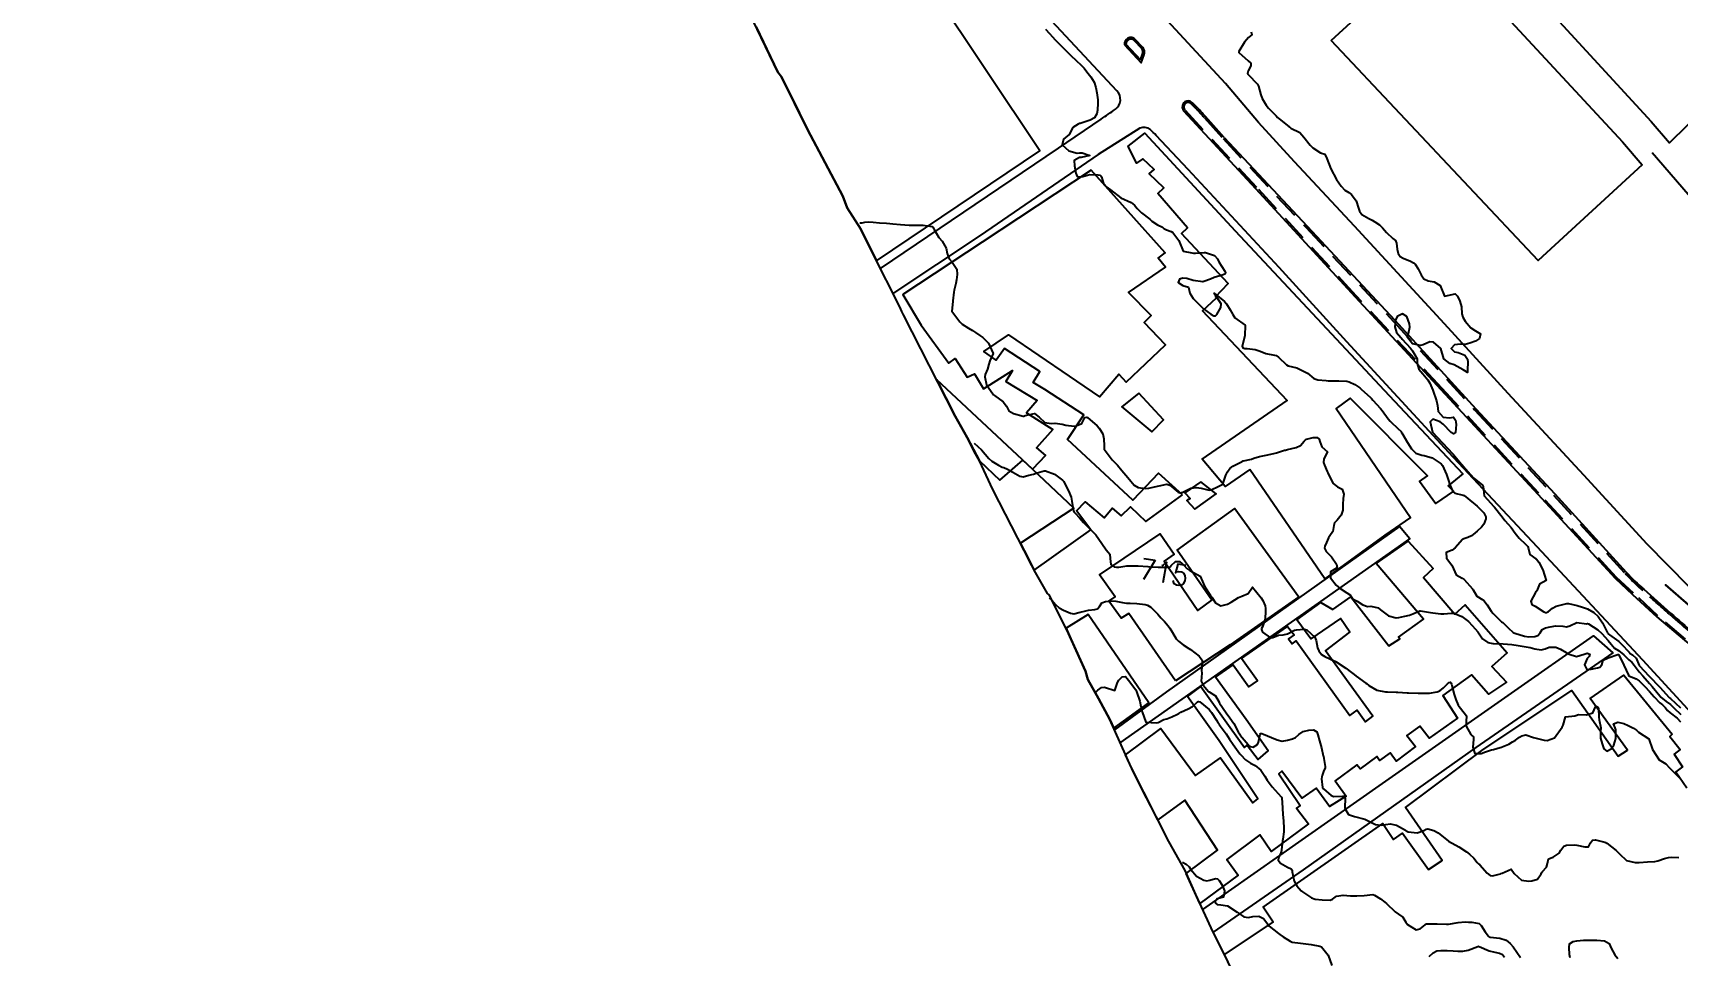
# Model space of a CAD drawing. Header units: metres. Extents: x 298520 to 308411, y 7433745 to 7450750.
# Drawn here: x 307107 to 307420.9, y 7434690.2 to 7434866.3 of the extents above; entities that cross this region are included whole.
import ezdxf
from ezdxf.enums import TextEntityAlignment as Align

# ---------------------------------------------------------------- set-up
doc = ezdxf.new("R2010")
doc.units = ezdxf.units.M
doc.header["$LTSCALE"] = 10
doc.linetypes.add('DASHED', pattern=[0.75, 0.5, -0.25])
for name, color, linetype in [('Area', 45, 'Continuous'), ('Canteiro', 45, 'DASHED'), ('Cotas', 45, 'Continuous'), ('Curvas de Nivel 1m', 11, 'Continuous'), ('Curvas de Nivel 5m', 15, 'Continuous'), ('Edificações', 30, 'Continuous'), ('Linha Férrea', 251, 'TRACKS'), ('Vias Primárias', 230, 'Continuous')]:
    doc.layers.add(name, color=color, linetype=linetype)
doc.styles.add('Style-STANDARD', font='STANDARD.shx')
doc.linetypes.add('TRACKS', pattern='A,0.15,[130,ltypeshp.shx,S=0.25,R=0,X=0,Y=0],0.15', length=0.3)

msp = doc.modelspace()

# ---------------------------------------------------------------- linework, layer by layer
at = {"layer": 'Area'}
msp.add_polyline3d([(307341.1, 7434676.39, 725.02), (307334.42, 7434690.46, 718.39), (307332.23, 7434694.72, 718.03), (307328.92, 7434701.9, 720.88), (307326.86, 7434706.46, 717.83), (307323.75, 7434712.02, 717.73), (307316.56, 7434726.2, 720.22), (307312.51, 7434735.3, 724.26), (307310.34, 7434739.29, 724.04), (307308.3, 7434742.96, 723.98), (307307.85, 7434744.55, 723.82), (307304.33, 7434752.4, 723.36), (307300.94, 7434759.07, 723.94), (307300.64, 7434759.33, 723.96), (307298.1, 7434763.81, 721.13), (307297.63, 7434764.66, 720.73), (307296.2, 7434767.53, 717.9), (307290.16, 7434779.18, 722.55), (307287.66, 7434784.63, 718.02), (307286.63, 7434786.41, 718.07), (307285.29, 7434789.08, 718.07), (307283.02, 7434793.15, 714.69), (307273.14, 7434812.52, 720.53), (307272.84, 7434813.17, 720.31), (307272.42, 7434814.07, 719.94), (307267.29, 7434824.19, 719.59), (307265.02, 7434828.88, 720), (307262.42, 7434832.94, 720.05), (307261.57, 7434835.17, 720.32), (307254.8, 7434847.88, 721.22), (307249.88, 7434857.93, 720.15), (307249.18, 7434858.81, 720.24), (307243.61, 7434870.35, 719.19)], dxfattribs=at)
at = {"layer": 'Canteiro'}
for points in [[(307315.59, 7434864.15), (307318.38, 7434861.19), (307318.75, 7434862.28, 0.23955), (307318.6, 7434863.34), (307317.16, 7434864.87, 0.346864), (307316.13, 7434865.02, 0.253), (307315.59, 7434864.15, 0.076018)], [(307422.36, 7434750.64), (307417.09, 7434755.08), (307412.47, 7434759.38), (307409.13, 7434762.47), (307394.39, 7434778.47), (307375.92, 7434798.48), (307359.54, 7434816.16), (307340.54, 7434836.84), (307326.81, 7434851.64, -0.284306), (307326.77, 7434852.64, -0.463088), (307327.92, 7434852.86, -0.030264), (307328.75, 7434852.1, -0.009668), (307330.57, 7434850.13), (307334.12, 7434846.16), (307349.92, 7434829.22), (307366.64, 7434811.27), (307382.11, 7434794.39), (307397.18, 7434778.13), (307410.84, 7434763.2, 0.02734), (307414.2, 7434759.91, -0.002431), (307419.32, 7434755.38, 0.020635), (307428.29, 7434747.99)]]:
    msp.add_lwpolyline(points, format="xyb", dxfattribs=at)
at = {"layer": 'Curvas de Nivel 1m', "flags": 128}
for points, elevation in [([(307300.25, 7434867.01), (307300.98, 7434866.18), (307301.56, 7434865.57), (307302.06, 7434864.98), (307302.51, 7434864.52), (307302.96, 7434864.13), (307304.11, 7434862.96), (307304.94, 7434862.11), (307306.2, 7434860.94), (307306.92, 7434860.28), (307307.6, 7434859.61), (307308.15, 7434858.91), (307308.89, 7434857.93), (307309.52, 7434856.89), (307309.84, 7434855.91), (307310.02, 7434854.89), (307310.21, 7434853.52), (307310.25, 7434852.89), (307310.15, 7434851.55), (307310.01, 7434850.89), (307309.59, 7434850.09), (307308.79, 7434849.64), (307306.86, 7434849.01), (307306.78, 7434849), (307306.71, 7434849), (307306.46, 7434848.93), (307305.47, 7434848.25), (307304.76, 7434846.95), (307303.68, 7434846.03), (307303.41, 7434844.96), (307304.72, 7434843.78), (307306.28, 7434843.37), (307306.72, 7434843.4), (307307.23, 7434843.44), (307308.71, 7434842.9), (307307.07, 7434842.56), (307306.71, 7434842.51), (307305.68, 7434841.95), (307305.75, 7434840.94), (307306.06, 7434839.54), (307306.26, 7434838.93), (307306.66, 7434838.82), (307307.34, 7434838.92), (307308.67, 7434839.32), (307310.31, 7434839.24), (307310.67, 7434839.15), (307310.83, 7434839.05), (307310.9, 7434838.88), (307311.33, 7434837.55), (307311.94, 7434836.86), (307312.64, 7434836.34), (307314.61, 7434834.83), (307316.6, 7434833.93), (307317.23, 7434833.43), (307317.75, 7434832.79), (307318.58, 7434832), (307320.13, 7434830.76), (307320.56, 7434830.42), (307321.59, 7434829.71), (307322.55, 7434829.24), (307322.82, 7434829.01), (307323.33, 7434828.73), (307324.23, 7434828.4), (307324.54, 7434828.2), (307325.7, 7434826.7), (307326.49, 7434824.69), (307328.17, 7434824.34), (307328.49, 7434824.26), (307328.89, 7434824.26), (307330.49, 7434824.39), (307330.75, 7434824.38), (307332.49, 7434823.83), (307333.05, 7434823.18), (307333.34, 7434822.61), (307334.45, 7434820.83), (307334.59, 7434820.59), (307334.58, 7434820.45), (307334.44, 7434820.29), (307333.94, 7434820.1), (307332.43, 7434819.62), (307331.75, 7434819.3), (307330.43, 7434818.85), (307330.24, 7434818.83), (307328.43, 7434819.06), (307327.19, 7434819.44), (307326.43, 7434819.51), (307325.82, 7434819.3), (307325.58, 7434818.7), (307326.42, 7434818.12), (307327.55, 7434817.8), (307327.81, 7434816.67), (307328.39, 7434815.64), (307329.36, 7434814.65), (307330.36, 7434813.64), (307331.77, 7434812.63), (307332.35, 7434812.33), (307332.65, 7434812.32), (307332.91, 7434812.61), (307333.7, 7434813.94), (307333.75, 7434814.6), (307332.4, 7434816.62), (307334.38, 7434815.04), (307334.79, 7434814.59), (307335.49, 7434813.45), (307335.96, 7434812.57), (307336.34, 7434811.94), (307338.32, 7434810.54), (307338.3, 7434808.54), (307337.79, 7434806.55), (307337.92, 7434806.19), (307338.28, 7434806.1), (307338.73, 7434806.09), (307340.27, 7434805.93), (307341.19, 7434805.59), (307342.26, 7434805.14), (307343.91, 7434804.83), (307344.26, 7434804.73), (307344.68, 7434804.47), (307346.24, 7434802.95), (307346.56, 7434802.77), (307348.23, 7434802.42), (307350.22, 7434801.36), (307351.46, 7434800.39), (307352.2, 7434800.1), (307353.8, 7434799.96), (307354.2, 7434799.95), (307354.61, 7434799.94), (307356.2, 7434799.9), (307357.73, 7434799.84), (307358.2, 7434799.74), (307359.29, 7434799.2), (307360.19, 7434798.59), (307360.55, 7434798.28), (307362.17, 7434796.78), (307362.44, 7434796.53), (307362.71, 7434796.25), (307364.14, 7434794.67), (307364.5, 7434794.23), (307365.63, 7434792.7), (307366, 7434792.21), (307366.11, 7434792.08), (307367.46, 7434790.82), (307368.08, 7434790.24), (307368.13, 7434790.18), (307368.25, 7434790.01), (307369.33, 7434788.17), (307370.05, 7434786.93), (307370.91, 7434786.15), (307372.04, 7434785.73), (307372.51, 7434785.66), (307374.03, 7434785.26), (307375.75, 7434784.09), (307376.01, 7434783.74), (307376.75, 7434782.08), (307377.13, 7434780.92), (307377.39, 7434780.08), (307377.95, 7434778.83), (307378.37, 7434778.49), (307379.94, 7434778.13), (307380.15, 7434778.04), (307381.93, 7434776.56), (307382.23, 7434776.32), (307382.62, 7434776.01), (307383.9, 7434774.75), (307384.27, 7434773.99), (307384.28, 7434773.6), (307383.88, 7434772.56), (307383.43, 7434772), (307382.61, 7434771.26), (307381.85, 7434770.6), (307381.51, 7434770.36), (307380.82, 7434770.03), (307380.09, 7434769.78), (307379.84, 7434769.63), (307378.42, 7434768.06), (307377.82, 7434767.6), (307376.72, 7434767.17), (307376.77, 7434766.08), (307377.78, 7434764.75), (307378.1, 7434764.07), (307378.61, 7434762.91), (307379.76, 7434762.28), (307380.1, 7434762.04), (307381.73, 7434760.23), (307381.85, 7434760.02), (307382.54, 7434758.83), (307383.7, 7434758.12), (307383.87, 7434757.99), (307384.49, 7434757.18), (307385.31, 7434755.97), (307385.68, 7434755.51), (307387.24, 7434753.95), (307387.49, 7434753.79), (307387.65, 7434753.65), (307388.5, 7434752.79), (307389.49, 7434751.92), (307389.63, 7434751.84), (307389.77, 7434751.78), (307391.62, 7434751.2), (307392.44, 7434751.07), (307393.62, 7434751.11), (307394.18, 7434751.31), (307394.65, 7434751.86), (307395.04, 7434752.45), (307395.64, 7434752.79), (307396.52, 7434752.97), (307397.65, 7434753.18), (307398.96, 7434753.13), (307399.64, 7434753), (307400.29, 7434753.15), (307401.65, 7434753.78), (307403.47, 7434753.57), (307403.65, 7434753.6), (307403.86, 7434753.54), (307405.64, 7434752.44), (307406.39, 7434751.72), (307407.61, 7434750.38), (307408.16, 7434749.7), (307408.83, 7434748.93), (307409.59, 7434748.48), (307410.58, 7434747.67), (307411.57, 7434746.71), (307412.13, 7434746.21), (307412.55, 7434745.65), (307413.54, 7434744.4), (307414.25, 7434743.62), (307415.52, 7434742.19), (307416.02, 7434741.6), (307417.49, 7434739.8), (307417.68, 7434739.59), (307418.67, 7434738.76), (307419.47, 7434738.13), (307420.13, 7434737.55), (307421.45, 7434736.24)], 713), ([(307339.49, 7434866.53), (307339.59, 7434865.93), (307338.98, 7434865.45), (307338.24, 7434864.55), (307337.14, 7434862.76), (307337.13, 7434862.57), (307338.93, 7434860.98), (307339.39, 7434860.54), (307339.41, 7434860.05), (307338.91, 7434859.09), (307338.8, 7434858.54), (307338.82, 7434858.46), (307338.9, 7434858.38), (307340.67, 7434856.52), (307340.87, 7434856.16), (307341.3, 7434854.52), (307341.59, 7434853.77), (307342.34, 7434852.5), (307342.82, 7434851.97), (307344.24, 7434850.48), (307344.5, 7434850.17), (307344.8, 7434849.92), (307346.69, 7434848.45), (307346.78, 7434848.37), (307347.08, 7434848.14), (307348.77, 7434847.32), (307349.54, 7434846.41), (307350.74, 7434844.91), (307351.23, 7434844.39), (307352.72, 7434843.43), (307353.53, 7434843.18), (307353.91, 7434842.36), (307354.68, 7434840.35), (307355.75, 7434838.34), (307356.64, 7434837.04), (307357.38, 7434836.32), (307358.15, 7434835.83), (307358.62, 7434835.48), (307359.53, 7434834.29), (307359.99, 7434832.9), (307360.15, 7434832.28), (307360.58, 7434831.66), (307361.95, 7434830.88), (307362.57, 7434830.55), (307363.08, 7434830.25), (307363.98, 7434829.66), (307364.55, 7434829.12), (307365.34, 7434828.22), (307366.53, 7434827.06), (307367, 7434826.67), (307367.24, 7434826.2), (307367.36, 7434825.05), (307367.54, 7434824.19), (307367.92, 7434823.62), (307368.48, 7434823.31), (307369.89, 7434822.75), (307370.48, 7434822.43), (307370.79, 7434822.16), (307371.32, 7434821.29), (307371.94, 7434820.15), (307372.44, 7434819.37), (307373.29, 7434818.98), (307374.43, 7434818.84), (307375.53, 7434818.1), (307376.4, 7434816.09), (307378.41, 7434816.51), (307378.87, 7434816.06), (307379.3, 7434815.14), (307379.59, 7434814.05), (307379.69, 7434812.72), (307379.9, 7434812.04), (307380.34, 7434811.3), (307381.42, 7434810.03), (307382.32, 7434809.47), (307383.22, 7434808.91), (307383.05, 7434808.01), (307382.3, 7434807.5), (307381.19, 7434807.13), (307380.29, 7434806.88), (307379.45, 7434806.89), (307378.29, 7434806.81), (307377.62, 7434806.07), (307378.27, 7434805.46), (307378.98, 7434805.35), (307380.26, 7434804.8), (307380.75, 7434804.04), (307380.8, 7434803.48), (307380.74, 7434802.03), (307380.77, 7434801.49), (307380.23, 7434801.82), (307379.95, 7434802.04), (307378.24, 7434802.96), (307377.39, 7434803.22), (307376.25, 7434804.09), (307375.65, 7434806.1), (307374.3, 7434807.33), (307373.56, 7434807.39), (307372.29, 7434806.76), (307371.79, 7434806.64), (307370.29, 7434806.96), (307369.31, 7434808.17), (307369.53, 7434808.95), (307369.73, 7434810.17), (307369.67, 7434810.83), (307369.2, 7434812.17), (307368.36, 7434812.71), (307367.37, 7434812.19), (307367.04, 7434811.5), (307366.91, 7434810.2), (307367.24, 7434809.12), (307368.02, 7434808.18), (307368.16, 7434808.04), (307368.3, 7434807.87), (307369.86, 7434806.16), (307370.28, 7434805.65), (307371.14, 7434804.15), (307371.15, 7434803.25), (307371.48, 7434802.15), (307372.22, 7434801.26), (307373.18, 7434800.13), (307373.55, 7434799.47), (307374.18, 7434798.11), (307374.85, 7434796.1), (307375.04, 7434795.21), (307375.18, 7434794.1), (307376.12, 7434792.96), (307377.33, 7434792.87), (307378.12, 7434792.98), (307378.47, 7434792.42), (307378.55, 7434792.06), (307378.61, 7434791.56), (307378.45, 7434790.06), (307378.08, 7434789.82), (307377.64, 7434790.07), (307376.11, 7434791.67), (307375.58, 7434792.1), (307374.12, 7434792.61), (307373.61, 7434792.12), (307374.08, 7434790.11), (307375.98, 7434788.09), (307376.06, 7434788), (307377.89, 7434786.07), (307378.04, 7434785.91), (307379.64, 7434784.05), (307379.8, 7434783.84), (307380.01, 7434783.57), (307381.34, 7434782.03), (307381.98, 7434781.38), (307383.65, 7434779.99), (307383.75, 7434779.78), (307383.92, 7434777.99), (307383.94, 7434777.96), (307385.81, 7434775.97), (307385.92, 7434775.84), (307387.39, 7434773.96), (307387.89, 7434773.27), (307388.54, 7434772.6), (307389.12, 7434771.93), (307389.86, 7434770.84), (307390.63, 7434769.91), (307391.83, 7434768.76), (307392.25, 7434768.32), (307392.4, 7434767.89), (307392.69, 7434766.77), (307393.8, 7434765.97), (307393.93, 7434765.87), (307394.36, 7434765.3), (307395.15, 7434763.86), (307395.75, 7434761.85), (307394.5, 7434761.11), (307394.02, 7434759.87), (307393.89, 7434759.7), (307393.72, 7434759.51), (307392.84, 7434757.88), (307393.07, 7434757.25), (307393.69, 7434756.93), (307395.36, 7434755.85), (307395.68, 7434755.72), (307395.81, 7434755.72), (307396.13, 7434755.85), (307396.98, 7434756.55), (307397.69, 7434756.95), (307399.22, 7434757.33), (307399.7, 7434757.44), (307400.04, 7434757.45), (307401.7, 7434757.03), (307402.68, 7434756.75), (307403.69, 7434756.43), (307404.86, 7434755.74), (307405.67, 7434754.94), (307406.52, 7434753.72), (307407.5, 7434751.84), (307407.6, 7434751.71), (307407.63, 7434751.67), (307407.89, 7434751.44), (307409.61, 7434750.2), (307410.18, 7434749.67), (307411.59, 7434748.14), (307411.82, 7434747.89), (307412.27, 7434747.65), (307412.97, 7434747.03), (307413.52, 7434745.63), (307413.56, 7434745.55), (307415.36, 7434743.61), (307415.53, 7434743.44), (307417.35, 7434741.59), (307417.51, 7434741.42), (307419.17, 7434739.56), (307419.33, 7434739.42), (307419.48, 7434739.29), (307421.39, 7434737.54)], 712), ([(307264.8, 7434830.05), (307265.23, 7434830.06), (307265.78, 7434830.19), (307266.55, 7434830.25), (307267.35, 7434830.2), (307268.55, 7434830.1), (307269.93, 7434829.98), (307270.55, 7434829.93), (307271.08, 7434829.89), (307272.55, 7434829.76), (307274.22, 7434829.64), (307274.55, 7434829.63), (307276.2, 7434829.64), (307276.55, 7434829.65), (307276.91, 7434829.65), (307278.54, 7434829.4), (307278.73, 7434829.26), (307278.99, 7434828.8), (307279.91, 7434827.25), (307280.51, 7434826.56), (307281.29, 7434825.23), (307281.49, 7434824.23), (307281.86, 7434823.22), (307282.46, 7434822.54), (307283.3, 7434821.2), (307283.41, 7434820.23), (307283.27, 7434819.2), (307283.14, 7434818.48), (307282.82, 7434817.21), (307282.75, 7434816.85), (307282.55, 7434815.21), (307282.53, 7434815.05), (307282.35, 7434813.21), (307283.88, 7434811.19), (307284.32, 7434810.75), (307285.52, 7434809.97), (307286.31, 7434809.53), (307286.53, 7434809.39), (307286.87, 7434809.16), (307287.72, 7434808.58), (307288.29, 7434808.2), (307289.38, 7434807.13), (307290.25, 7434805.12), (307289.61, 7434803.75), (307289.45, 7434803.13), (307289.17, 7434802.18), (307288.72, 7434801.13), (307288.64, 7434800.7), (307289.01, 7434799.13), (307290.17, 7434797.42), (307290.31, 7434797.26), (307290.49, 7434797.12), (307292.15, 7434795.91), (307292.78, 7434795.08), (307293.25, 7434794.21), (307294.12, 7434793.7), (307295.99, 7434793.18), (307296.11, 7434793.17), (307296.36, 7434793.3), (307298.12, 7434793.71), (307299.06, 7434793.01), (307300.1, 7434791.98), (307301.33, 7434791.75), (307302.1, 7434791.86), (307303.4, 7434791.65), (307304.09, 7434791.48), (307305.73, 7434791.29), (307306.09, 7434791.31), (307307.2, 7434791.81), (307307.75, 7434792.91), (307308.11, 7434792.98), (307308.27, 7434792.9), (307310.09, 7434791.31), (307310.48, 7434790.88), (307311.16, 7434789.78), (307311.4, 7434788.87), (307311.41, 7434787.51), (307311.45, 7434786.87), (307312.03, 7434786.1), (307312.96, 7434784.85), (307313.48, 7434784.31), (307314, 7434783.82), (307314.82, 7434782.82), (307315.97, 7434781.5), (307316.53, 7434780.8), (307317.16, 7434779.99), (307317.95, 7434779.6), (307319.32, 7434779.4), (307319.95, 7434779.42), (307321.04, 7434779.67), (307321.95, 7434779.89), (307323.42, 7434780.18), (307323.96, 7434780.03), (307325.53, 7434778.69), (307325.94, 7434778.56), (307326.46, 7434778.68), (307327.95, 7434779.41), (307329.04, 7434779.56), (307329.95, 7434779.42), (307331.48, 7434779.09), (307331.95, 7434779.16), (307333.03, 7434779.68), (307333.96, 7434780.15), (307334.16, 7434780.39), (307334.22, 7434780.59), (307334.65, 7434781.92), (307334.99, 7434782.58), (307335.41, 7434783.17), (307336, 7434783.64), (307337.76, 7434784.54), (307337.93, 7434784.63), (307338.01, 7434784.66), (307339.54, 7434785), (307340.02, 7434785.16), (307341.06, 7434785.47), (307342.03, 7434785.68), (307342.69, 7434785.83), (307344.04, 7434786.15), (307344.29, 7434786.21), (307345.11, 7434786.46), (307345.83, 7434786.67), (307346.05, 7434786.72), (307346.41, 7434786.81), (307348.05, 7434787.2), (307348.88, 7434787.59), (307349.61, 7434788.4), (307349.83, 7434788.64), (307350.07, 7434788.77), (307351.31, 7434789.14), (307352.07, 7434789.13), (307352.47, 7434788.77), (307352.61, 7434788.37), (307352.98, 7434787.3), (307354.04, 7434786.35), (307353.35, 7434785.03), (307353.27, 7434784.36), (307353.45, 7434783.8), (307354, 7434782.63), (307354.11, 7434782.35), (307354.17, 7434782.17), (307355.14, 7434780.34), (307355.96, 7434779.7), (307356.88, 7434779.24), (307357.18, 7434778.31), (307357.07, 7434777.44), (307356.97, 7434776.31), (307356.95, 7434775.27), (307356.68, 7434774.32), (307355.88, 7434773.36), (307355.4, 7434772.81), (307355.29, 7434772.34), (307355.04, 7434771.15), (307354.48, 7434770.34), (307354.21, 7434769.97), (307353.83, 7434769.1), (307353.53, 7434768.35), (307353.47, 7434768), (307353.81, 7434767.35), (307354.8, 7434766.34), (307355.78, 7434764.96), (307355.91, 7434764.33), (307355.89, 7434764.21), (307355.77, 7434764.15), (307354.61, 7434763.5), (307354.63, 7434762.34), (307355.73, 7434760.94), (307356.46, 7434760.32), (307357.71, 7434759.47), (307358.43, 7434759.01), (307358.94, 7434758.29), (307359.44, 7434758.02), (307359.7, 7434757.88), (307360.8, 7434757.16), (307361.69, 7434756.87), (307362.34, 7434756.9), (307363.69, 7434756.6), (307364.18, 7434756.22), (307365.67, 7434755.09), (307367.16, 7434754.7), (307367.66, 7434754.77), (307368.83, 7434755.01), (307369.67, 7434755.19), (307370.34, 7434755.49), (307371.68, 7434756.01), (307371.81, 7434756.01), (307373.68, 7434755.69), (307374.16, 7434755.63), (307375.67, 7434755.49), (307376.27, 7434755.49), (307377.68, 7434755.61), (307378.18, 7434755.56), (307379.67, 7434754.98), (307380.96, 7434754.03), (307381.64, 7434753.21), (307382.2, 7434752.57), (307382.76, 7434752), (307383.61, 7434750.71), (307384.64, 7434749.98), (307385.6, 7434749.83), (307385.75, 7434749.82), (307387.6, 7434749.73), (307389.25, 7434749.58), (307389.6, 7434749.53), (307390.04, 7434749.47), (307391.6, 7434749.25), (307392.73, 7434749.02), (307393.59, 7434748.81), (307394.83, 7434748.62), (307395.59, 7434748.8), (307396.32, 7434749.12), (307397.6, 7434749.12), (307398.51, 7434748.73), (307399.59, 7434748.11), (307400.16, 7434747.79), (307401.58, 7434747.34), (307403.03, 7434747.76), (307403.58, 7434747.93), (307404.13, 7434747.74), (307403.99, 7434747.33), (307403.58, 7434746.96), (307403.12, 7434745.76), (307403.55, 7434744.84), (307404.37, 7434744.93), (307405.55, 7434745.16), (307405.99, 7434745.29), (307406.37, 7434745.72), (307406.66, 7434746.63), (307407.58, 7434747.04), (307409.47, 7434747.68), (307409.58, 7434747.69), (307409.63, 7434747.64), (307410.59, 7434745.67), (307411.47, 7434743.73), (307411.5, 7434743.66), (307411.53, 7434743.64), (307412.94, 7434743.06), (307413.52, 7434742.7), (307414.61, 7434741.62), (307415.5, 7434740.62), (307416.4, 7434739.6), (307417.47, 7434738.5), (307417.97, 7434738.08), (307418.47, 7434737.57), (307418.9, 7434737.01), (307419.45, 7434736.59), (307420.75, 7434735.55), (307421.43, 7434734.85)], 714), ([(307300.93, 7434758.51), (307301.49, 7434757.98), (307302.17, 7434757.23), (307302.86, 7434756.6), (307303.67, 7434756.19), (307305.03, 7434755.57), (307305.66, 7434755.48), (307306.83, 7434755.75), (307307.67, 7434755.95), (307308.43, 7434756.14), (307309.67, 7434756.26), (307310.16, 7434756.39), (307310.52, 7434756.87), (307311, 7434757.56), (307311.69, 7434757.82), (307312.81, 7434757.96), (307313.69, 7434757.9), (307314.91, 7434757.6), (307315.69, 7434757.5), (307316.38, 7434757.49), (307317.69, 7434757.41), (307319.24, 7434757.22), (307319.69, 7434757.1), (307320.31, 7434756.75), (307321.66, 7434755.41), (307322.28, 7434754.73), (307322.94, 7434754.02), (307323.64, 7434753.18), (307323.97, 7434752.71), (307324.45, 7434751.87), (307325.17, 7434750.69), (307325.6, 7434750.24), (307326.49, 7434749.57), (307327.58, 7434748.86), (307327.89, 7434748.66), (307329.57, 7434747.37), (307330.16, 7434746.63), (307330.12, 7434746.07), (307330.02, 7434744.64), (307330.05, 7434744.11), (307329.95, 7434742.64), (307330.31, 7434741.82), (307331.34, 7434740.62), (307331.48, 7434740.56), (307332.71, 7434739.84), (307333.36, 7434738.59), (307333.39, 7434738.52), (307333.46, 7434738.41), (307334.74, 7434736.58), (307335.43, 7434735.64), (307336.18, 7434734.56), (307337, 7434732.95), (307337.24, 7434732.55), (307337.39, 7434732.34), (307338.9, 7434730.53), (307339.13, 7434730.29), (307339.36, 7434730.12), (307339.88, 7434729.99), (307340.7, 7434730.51), (307340.91, 7434730.96), (307341.2, 7434732.5), (307341.26, 7434732.63), (307341.39, 7434732.65), (307341.52, 7434732.62), (307341.81, 7434732.49), (307343.38, 7434731.85), (307344.44, 7434731.4), (307345.37, 7434731.19), (307346.44, 7434731.37), (307347.38, 7434731.61), (307347.94, 7434731.87), (307348.56, 7434732.41), (307349.4, 7434733.02), (307350.5, 7434733.29), (307351.4, 7434733.31), (307351.99, 7434732.97), (307352.22, 7434732.37), (307352.51, 7434731.22), (307352.8, 7434730.36), (307352.92, 7434729.92), (307353.25, 7434728.35), (307353.27, 7434728.28), (307353.34, 7434727.87), (307353.6, 7434726.35), (307353.59, 7434726.08), (307353.31, 7434725.36), (307353.03, 7434724.62), (307352.96, 7434724.36), (307352.92, 7434723.99), (307353.1, 7434722.35), (307353.27, 7434722.08), (307354.76, 7434720.82), (307355.25, 7434720.6), (307356.9, 7434720.66), (307357.25, 7434720.65), (307357.44, 7434720.31), (307357.37, 7434718.46), (307357.37, 7434718.31), (307358.06, 7434717.15), (307359.21, 7434716.82), (307361.2, 7434716.26), (307363.19, 7434715.24), (307364.27, 7434715.14), (307365.19, 7434715.29), (307366.03, 7434715.36), (307367.19, 7434715.12), (307368.92, 7434714.16), (307369.07, 7434714.06), (307369.17, 7434714.01), (307369.44, 7434713.88), (307371.17, 7434713.69), (307372.45, 7434714.12), (307372.9, 7434714.39), (307373.18, 7434714.44), (307374.37, 7434714.1), (307375.17, 7434713.66), (307377.15, 7434712.07), (307379.14, 7434711), (307380.59, 7434710.03), (307381.12, 7434709.62), (307381.95, 7434708.85), (307382.61, 7434708), (307382.86, 7434707.75), (307383.1, 7434707.54), (307384.52, 7434705.98), (307385.08, 7434705.53), (307385.55, 7434705.49), (307387.08, 7434705.87), (307387.14, 7434705.89), (307387.35, 7434705.95), (307389.09, 7434706.72), (307389.64, 7434705.91), (307391.06, 7434704.62), (307392.46, 7434704.48), (307393.06, 7434704.54), (307394.12, 7434704.81), (307394.84, 7434705.85), (307394.91, 7434706.03), (307395.09, 7434706.27), (307395.81, 7434707.13), (307396.02, 7434707.84), (307396.25, 7434708.7), (307397.11, 7434709.01), (307398.23, 7434709.81), (307398.56, 7434710.38), (307399.14, 7434711.1), (307399.65, 7434711.29), (307401.15, 7434711.37), (307401.6, 7434711.32), (307403.14, 7434710.98), (307403.87, 7434711.02), (307404.22, 7434711.74), (307404.62, 7434712.27), (307405.16, 7434712.36), (307407, 7434711.87), (307407.15, 7434711.83), (307407.24, 7434711.79), (307407.37, 7434711.71), (307409.13, 7434710.31), (307409.75, 7434709.67), (307411.11, 7434708.4), (307412.73, 7434708.02), (307413.11, 7434708.03), (307413.52, 7434708.04), (307415.11, 7434708.12), (307416.5, 7434708.2), (307417.11, 7434708.33), (307418.33, 7434708.79), (307419.12, 7434708.99), (307419.65, 7434709.02), (307421.12, 7434708.94)], 716), ([(307309.61, 7434740.62), (307309.67, 7434740.59), (307309.85, 7434740.51), (307310.25, 7434740.87), (307310.94, 7434741.42), (307311.49, 7434741.44), (307313.48, 7434740.83), (307314.01, 7434742.33), (307314.21, 7434742.82), (307314.88, 7434743.46), (307315.52, 7434743.51), (307315.84, 7434743.13), (307316.06, 7434742.8), (307317.49, 7434740.94), (307317.57, 7434740.78), (307317.63, 7434740.63), (307318.24, 7434738.77), (307318.45, 7434737.78), (307318.69, 7434736.77), (307319.41, 7434734.76), (307321.41, 7434734.67), (307321.72, 7434734.74), (307322.85, 7434735.29), (307323.42, 7434735.45), (307324.32, 7434735.81), (307325.44, 7434736.34), (307325.67, 7434736.46), (307326.07, 7434736.68), (307327.45, 7434737.33), (307328.29, 7434737.81), (307329.26, 7434738.64), (307329.37, 7434738.74), (307329.46, 7434738.74), (307329.66, 7434738.64), (307331.45, 7434737.2), (307331.71, 7434736.89), (307331.89, 7434736.61), (307332.87, 7434735.15), (307333.2, 7434734.59), (307333.29, 7434734.47), (307333.41, 7434734.32), (307334.69, 7434732.58), (307335.38, 7434731.54), (307336.04, 7434730.56), (307337.35, 7434728.76), (307337.44, 7434728.65), (307337.53, 7434728.55), (307338.38, 7434727.58), (307339.33, 7434726.98), (307340.27, 7434726.51), (307341.31, 7434725.64), (307342.1, 7434724.49), (307342.54, 7434723.74), (307343.28, 7434722.71), (307343.48, 7434722.47), (307345.24, 7434720.52), (307345.29, 7434720.45), (307345.31, 7434720.38), (307345.47, 7434718.45), (307345.49, 7434718.17), (307345.59, 7434716.45), (307345.63, 7434716.02), (307345.73, 7434714.44), (307345.72, 7434713.89), (307345.5, 7434712.45), (307345.45, 7434712.15), (307345.3, 7434710.45), (307345.3, 7434710.28), (307345.12, 7434709.87), (307344.68, 7434708.89), (307344.63, 7434708.45), (307345.1, 7434707.86), (307346.43, 7434707.1), (307347.09, 7434706.81), (307347.25, 7434706.6), (307347.28, 7434706.43), (307347.29, 7434706.22), (307347.66, 7434704.42), (307348.18, 7434703.55), (307349.03, 7434702.6), (307349.25, 7434702.4), (307351.02, 7434701.24), (307351.69, 7434701.04), (307353.02, 7434700.92), (307354.55, 7434700.8), (307355.02, 7434701.01), (307355.77, 7434701.58), (307357.03, 7434701.75), (307358.42, 7434701.68), (307359.03, 7434701.65), (307359.66, 7434701.64), (307361.03, 7434701.71), (307362.68, 7434701.88), (307363.03, 7434701.8), (307364.19, 7434701.05), (307365.02, 7434700.47), (307365.29, 7434700.21), (307366.99, 7434698.59), (307367.59, 7434698.18), (307368.42, 7434697.61), (307368.97, 7434696.61), (307369.34, 7434696.16), (307370.95, 7434695.18), (307371.74, 7434695.33), (307372.68, 7434696.11), (307372.96, 7434696.32), (307374.74, 7434696.31), (307374.96, 7434696.3), (307376.77, 7434696.26), (307376.96, 7434696.26), (307377.17, 7434696.27), (307378.97, 7434696.56), (307380.33, 7434696.67), (307380.97, 7434696.64), (307381.57, 7434696.61), (307382.97, 7434696.36), (307383.37, 7434695.99), (307384.12, 7434694.81), (307384.76, 7434693.97), (307384.93, 7434693.83), (307385.12, 7434693.78), (307386.93, 7434693.57), (307388.16, 7434693.17), (307388.92, 7434692.57), (307389.48, 7434691.91), (307390.89, 7434689.9)], 717), ([(307326.4, 7434708.07), (307327.09, 7434707.7), (307327.63, 7434707.2), (307327.98, 7434706.66), (307329.06, 7434705.38), (307330.48, 7434704.63), (307331.05, 7434704.53), (307331.61, 7434704.61), (307332.69, 7434704.96), (307333.06, 7434704.88), (307333.38, 7434704.59), (307333.93, 7434703.7), (307334.4, 7434702.58), (307334.2, 7434701.4), (307333.02, 7434701.05), (307332.62, 7434700.6), (307332.65, 7434700.24), (307333, 7434700.02), (307333.67, 7434699.92), (307335, 7434699.77), (307336.82, 7434698.55), (307336.98, 7434698.4), (307338.09, 7434697.65), (307338.97, 7434697.52), (307339.8, 7434697.69), (307340.98, 7434697.79), (307341.81, 7434697.33), (307342.47, 7434696.48), (307342.95, 7434695.89), (307344.67, 7434694.45), (307344.93, 7434694.25), (307345.57, 7434693.8), (307346.92, 7434692.97), (307347.33, 7434692.83), (307348.92, 7434692.63), (307350.91, 7434692.38), (307352.6, 7434692.05), (307352.91, 7434691.89), (307354.18, 7434690.34), (307354.86, 7434688.33)], 718), ([(307400.34, 7434689.79), (307400.24, 7434690.44), (307400.19, 7434691.79), (307400.24, 7434692.47), (307400.92, 7434692.96), (307401.61, 7434693.09), (307402.93, 7434693.21), (307404.38, 7434693.19), (307404.93, 7434693.19), (307405.46, 7434693.2), (307406.93, 7434693.05), (307407.78, 7434692.55), (307408.21, 7434691.69), (307408.89, 7434690.42), (307409.42, 7434689.67)], 717), ([(307373.45, 7434690.1), (307374.21, 7434690.79), (307374.9, 7434691.13), (307375.73, 7434691.25), (307376.9, 7434691.24), (307378.02, 7434691.17), (307378.9, 7434691.09), (307379.86, 7434691.08), (307380.91, 7434691.26), (307382.75, 7434691.99), (307382.91, 7434692.02), (307383.02, 7434691.99), (307384.9, 7434691.15), (307385.97, 7434690.89), (307386.9, 7434690.74), (307387.42, 7434690.47), (307387.85, 7434689.94)], 718)]:
    msp.add_lwpolyline(points, dxfattribs=dict(at, elevation=elevation))
at = {"layer": 'Curvas de Nivel 5m', "elevation": 715, "flags": 128}
msp.add_lwpolyline([(307286.61, 7434788.04), (307288.04, 7434786.75), (307289.45, 7434785.13), (307290.01, 7434784.59), (307291.25, 7434783.86), (307292, 7434783.48), (307292.27, 7434783.37), (307292.97, 7434783.09), (307293.98, 7434782.5), (307295.32, 7434781.71), (307295.97, 7434781.6), (307297.09, 7434781.92), (307297.98, 7434782.14), (307298.64, 7434782.36), (307299.99, 7434782.75), (307300.23, 7434782.75), (307301.98, 7434782.1), (307303.5, 7434780.96), (307303.71, 7434780.7), (307303.96, 7434780.28), (307304.66, 7434778.94), (307305.12, 7434777.75), (307305.29, 7434776.94), (307305.49, 7434775.35), (307305.65, 7434774.93), (307305.89, 7434774.65), (307306.75, 7434773.79), (307307.51, 7434772.91), (307307.87, 7434772.53), (307309.51, 7434770.88), (307309.84, 7434770.51), (307311.02, 7434768.87), (307311.81, 7434767.67), (307312.2, 7434767.25), (307312.51, 7434766.85), (307312.61, 7434766.03), (307312.71, 7434764.85), (307313.34, 7434764.41), (307313.77, 7434764.34), (307314.21, 7434764.38), (307315.77, 7434764.61), (307317.63, 7434764.64), (307317.77, 7434764.63), (307317.93, 7434764.62), (307319.77, 7434764.47), (307320.08, 7434764.45), (307321.77, 7434764.37), (307323.4, 7434764.35), (307323.77, 7434764.35), (307324.03, 7434764.45), (307324.23, 7434764.71), (307325.04, 7434765.44), (307325.78, 7434765.43), (307326.73, 7434764.68), (307327.19, 7434764.09), (307327.76, 7434763.72), (307329.75, 7434762.64), (307330.66, 7434760.63), (307331.71, 7434758.98), (307331.86, 7434758.78), (307331.96, 7434758.62), (307332.68, 7434757.59), (307333.69, 7434757.01), (307334.96, 7434757.3), (307335.69, 7434757.7), (307337.06, 7434758.55), (307337.71, 7434758.85), (307338.89, 7434759.35), (307339.72, 7434760.52), (307341.39, 7434758.5), (307341.7, 7434758), (307342.15, 7434756.96), (307342.2, 7434756.49), (307342.2, 7434755.96), (307342.16, 7434754.49), (307341.64, 7434752.99), (307341.46, 7434752.68), (307341.44, 7434752.5), (307341.63, 7434751.97), (307343.19, 7434750.9), (307343.61, 7434750.93), (307344.72, 7434751.36), (307345.62, 7434751.46), (307346.43, 7434751.63), (307347.63, 7434752.27), (307347.74, 7434752.32), (307348.16, 7434752.42), (307349.63, 7434752.55), (307350.08, 7434752.4), (307351.61, 7434751), (307351.9, 7434750.38), (307352.16, 7434748.95), (307352.37, 7434748.37), (307352.93, 7434747.72), (307353.57, 7434747.33), (307355.45, 7434746.45), (307355.56, 7434746.4), (307355.68, 7434746.33), (307357.54, 7434745.08), (307358.64, 7434744.29), (307359.14, 7434743.89), (307359.53, 7434743.58), (307361.38, 7434742.26), (307361.51, 7434742.16), (307361.96, 7434741.8), (307363.49, 7434740.87), (307365.13, 7434740.57), (307365.49, 7434740.56), (307367.17, 7434740.51), (307367.49, 7434740.5), (307369.24, 7434740.41), (307369.49, 7434740.4), (307371.32, 7434740.31), (307371.49, 7434740.3), (307373.29, 7434740.31), (307373.49, 7434740.32), (307375, 7434740.58), (307375.49, 7434740.79), (307376.21, 7434741.37), (307376.97, 7434742.08), (307377.24, 7434742.35), (307377.52, 7434742.45), (307377.68, 7434742.24), (307377.73, 7434742.07), (307377.8, 7434741.78), (307378.24, 7434740.06), (307378.52, 7434739.1), (307378.98, 7434738.05), (307379.17, 7434737.76), (307379.46, 7434737.48), (307380.55, 7434736.03), (307380.54, 7434734.91), (307380.49, 7434734.03), (307381.4, 7434732.43), (307381.62, 7434732.25), (307381.93, 7434732.01), (307381.89, 7434731.51), (307381.78, 7434730.01), (307382.14, 7434728.79), (307383.35, 7434728.78), (307384.17, 7434729.16), (307385.36, 7434729.53), (307385.73, 7434729.6), (307387.02, 7434729.95), (307387.29, 7434730.03), (307387.36, 7434730.06), (307388.68, 7434730.62), (307389.38, 7434731.01), (307389.94, 7434731.36), (307390.7, 7434731.91), (307391.13, 7434732.16), (307391.4, 7434732.27), (307391.88, 7434732.38), (307393.39, 7434731.87), (307395.39, 7434731.33), (307395.96, 7434731.27), (307397.39, 7434731.83), (307398.83, 7434733.81), (307399.02, 7434734.21), (307399.44, 7434735.8), (307401.24, 7434735.99), (307401.45, 7434736.05), (307401.92, 7434736.24), (307403.45, 7434736.22), (307404.65, 7434736.54), (307405.22, 7434737.73), (307405.41, 7434737.79), (307405.46, 7434737.78), (307405.54, 7434737.73), (307405.78, 7434737.4), (307405.81, 7434735.73), (307405.9, 7434735.26), (307406.22, 7434733.72), (307406.13, 7434732.99), (307406.16, 7434731.72), (307406.44, 7434730.66), (307406.78, 7434729.72), (307407.36, 7434729.28), (307408.19, 7434729.7), (307408.67, 7434730.39), (307409.06, 7434731.68), (307409.04, 7434733.32), (307408.92, 7434733.69), (307408.65, 7434734.46), (307409.43, 7434734.79), (307410.58, 7434734.52), (307411.42, 7434734.16), (307412.45, 7434733.64), (307413.01, 7434733.24), (307413.41, 7434732.9), (307415.39, 7434731.61), (307416.09, 7434729.6), (307417.34, 7434727.59), (307418.62, 7434726.85), (307419.33, 7434726.1), (307419.79, 7434725.56), (307421.3, 7434724.1)], dxfattribs=at)
at = {"layer": 'Edificações'}
for points in [[(307443.55, 7434869.28), (307438.36, 7434864.42), (307399.53, 7434906.65), (307380.07, 7434888.31), (307415.8, 7434849.42), (307419.33, 7434845.35), (307426.25, 7434852.14), (307430.95, 7434846.95), (307433.37, 7434849.2), (307453.28, 7434827.79), (307458.95, 7434832.19), (307475.51, 7434814.55), (307486.07, 7434823.71)], [(307354.74, 7434864.87), (307375.09, 7434883.54), (307410.31, 7434845.54), (307414.1, 7434841.14), (307394.23, 7434822.9)], [(307339.25, 7434783.01), (307334.51, 7434779.77), (307330.11, 7434784.96), (307346.36, 7434796.19), (307330.23, 7434813.3), (307332.87, 7434815.73), (307332.66, 7434815.98), (307335.12, 7434818.48), (307326.18, 7434828.04), (307327.33, 7434829.11), (307321.68, 7434835.65), (307322.79, 7434836.76), (307320.04, 7434839.44), (307320.96, 7434840.22), (307318.82, 7434842.3), (307317.6, 7434841.45), (307316.03, 7434844.73), (307319.18, 7434847.16), (307336.44, 7434828.53), (307365.81, 7434797.14), (307379.87, 7434782.15), (307377.05, 7434779.9), (307378.08, 7434778.87), (307374.69, 7434776.51), (307371.63, 7434780.71), (307373.13, 7434781.8), (307358.38, 7434796.61), (307355.73, 7434794.66), (307369.91, 7434773.85), (307364.96, 7434770.46), (307353.53, 7434762.14)], [(307326.38, 7434778.14), (307321.83, 7434782.28), (307316.9, 7434777.18), (307304.42, 7434788.7), (307307.56, 7434793.45), (307300.12, 7434798.25), (307297.86, 7434799.59), (307299.19, 7434801.69), (307292.43, 7434806.11), (307290.85, 7434803.84), (307288.46, 7434805.51), (307293.19, 7434808.69), (307310.56, 7434796.85), (307314.23, 7434801.21), (307315.61, 7434799.67), (307323.14, 7434806.77), (307319.06, 7434811.04), (307320.41, 7434812.39), (307316.06, 7434816.8), (307323.11, 7434821.63), (307321.76, 7434823.36), (307323.07, 7434824.33), (307308.94, 7434840.14), (307288.16, 7434826.39), (307273.04, 7434816.41), (307276.51, 7434810.52), (307281.8, 7434803.32), (307283.02, 7434804.19), (307285.31, 7434800.61), (307286.71, 7434801.26), (307288.42, 7434798.41), (307293.94, 7434801.9), (307292.69, 7434799.81), (307298.66, 7434796.16), (307296.61, 7434793.79), (307301.63, 7434790.66), (307298.55, 7434787.13), (307300.23, 7434785.65), (307297.75, 7434783.06), (307279.43, 7434800.19), (307283.02, 7434793.15), (307285.29, 7434789.08), (307287.66, 7434784.63), (307291.55, 7434780.96), (307295.93, 7434784.76), (307297.75, 7434783.06), (307305.63, 7434775.61), (307295.46, 7434768.96), (307296.2, 7434767.53), (307297.63, 7434764.66), (307298.1, 7434763.81), (307308.86, 7434771.48), (307306.13, 7434775.09), (307307.79, 7434776.82), (307311.41, 7434773.78), (307312.99, 7434775.63), (307314.7, 7434774.19), (307316.43, 7434775.85), (307319.36, 7434773.07)], [(307318.05, 7434797.59), (307314.78, 7434794.93), (307320.56, 7434790.21), (307322.78, 7434792.5)], [(307329.87, 7434780.62), (307326.8, 7434778.55), (307327.83, 7434777.47), (307327.24, 7434777.07), (307328.76, 7434775.44), (307332.83, 7434778.36)], [(307325.06, 7434742.65), (307316.12, 7434755.52), (307314.71, 7434754.64), (307312.33, 7434757.9), (307313.54, 7434758.72), (307310.56, 7434762.9), (307322.1, 7434770.75), (307324.8, 7434766.85), (307322.87, 7434765.5), (307329.31, 7434756.12), (307331.98, 7434758.05), (307327.95, 7434763.84), (307325.34, 7434767.6), (307328.59, 7434769.96), (307336.37, 7434775.59), (307348.6, 7434758.71), (307335.45, 7434749.53)]]:
    msp.add_lwpolyline(points, close=True, dxfattribs=at)
at = {"layer": 'Edificações', "elevation": 713.31}
msp.add_lwpolyline([(307245.01, 7434867.45), (307249.18, 7434858.81), (307249.88, 7434857.93), (307251.81, 7434854), (307254.8, 7434847.88), (307261.57, 7434835.17), (307262.42, 7434832.94), (307265.02, 7434828.88), (307267.99, 7434822.81), (307299.18, 7434843.82), (307258.22, 7434905.16)], dxfattribs=at)
at = {"layer": 'Edificações'}
for points, elevation in [([(307329.72, 7434700.17), (307327.11, 7434705.92), (307333.06, 7434710.37), (307326.8, 7434719.89), (307321.66, 7434716.13), (307320.33, 7434718.76), (307319.52, 7434720.37), (307317.09, 7434725.15), (307315.51, 7434728.55), (307322.28, 7434733.58), (307328.88, 7434724.6), (307333.64, 7434728.01), (307339.81, 7434719.4), (307340.78, 7434720.18), (307333.36, 7434731.2), (307327.34, 7434739.68), (307329.9, 7434741.6), (307338.19, 7434729.97), (307338.71, 7434730.43), (307340.8, 7434727.68), (307342.72, 7434729.3), (307338.5, 7434735.27), (307332.71, 7434743.4), (307336.02, 7434745.72), (307339.04, 7434741.56), (307340.72, 7434742.65), (307337.66, 7434746.92), (307346.4, 7434753.05), (307347.7, 7434751.46), (307346.58, 7434750.68), (307347.32, 7434749.74), (307348.05, 7434750.3), (307358.29, 7434736.05), (307359.7, 7434737.11), (307361.33, 7434734.86), (307362.67, 7434735.92), (307353.65, 7434748.4), (307358.34, 7434751.96), (307356.52, 7434754.57), (307350.89, 7434750.67), (307348.23, 7434754.31), (307352.79, 7434757.64), (307355.04, 7434756.29), (307358.49, 7434758.71), (307365.76, 7434749.38), (307367.84, 7434750.67), (307367.62, 7434750.98), (307372.34, 7434754.44), (307363.33, 7434765.04), (307369.46, 7434769.3), (307374.21, 7434764.14), (307372.34, 7434762.38), (307378.35, 7434755.37), (307380.31, 7434757.18), (307388.33, 7434748), (307385.41, 7434745.43), (307388.18, 7434742.41), (307384.8, 7434740.14), (307381.53, 7434743.81), (307376.08, 7434739.88), (307378.85, 7434735.54), (307373.46, 7434731.71), (307371.64, 7434734.02), (307369.22, 7434732.26), (307370.83, 7434730.14), (307367.15, 7434727.37), (307365.99, 7434728.93), (307363.97, 7434727.47), (307363.48, 7434728.22), (307360.28, 7434725.86), (307359.65, 7434726.68), (307355.54, 7434723.61), (307357.59, 7434720.67), (307354.46, 7434718.68), (307351.87, 7434722.22), (307349.18, 7434720.26), (307345.36, 7434725.46), (307344.75, 7434724.92), (307348.85, 7434718.87), (307348.16, 7434718.39), (307350.41, 7434715.37), (307343.32, 7434710.13), (307341.13, 7434713.27), (307334.86, 7434708.57), (307337.01, 7434705.57)], 720.19), ([(307304.18, 7434752.7), (307304.33, 7434752.4), (307305.09, 7434750.72), (307307.85, 7434744.55), (307308.3, 7434742.96), (307310.34, 7434739.29), (307312.51, 7434735.3), (307313.25, 7434733.63), (307319.98, 7434738.48), (307308.41, 7434755.31)], 723.39)]:
    msp.add_lwpolyline(points, close=True, dxfattribs=dict(at, elevation=elevation))
msp.add_lwpolyline([(307337.9, 7434683.14), (307334.42, 7434690.46), (307343.71, 7434696.61), (307341.75, 7434699.51), (307364.58, 7434715.43), (307366.67, 7434712.4), (307368.36, 7434713.58), (307373.3, 7434706.66), (307375.9, 7434708.4), (307368.92, 7434718.51), (307383.78, 7434729.57), (307400.66, 7434740.83), (307409.51, 7434728.28), (307411.28, 7434729.47), (307404.2, 7434739.3), (307410.57, 7434743.76), (307419.84, 7434732.47), (307419.4, 7434732.08), (307421.34, 7434729.6), (307420.18, 7434728.66), (307421.78, 7434726.28), (307420.54, 7434725.31), (307422.63, 7434722.26)], dxfattribs=at)
at = {"layer": 'Linha Férrea', "flags": 128}
msp.add_lwpolyline([(307416.02, 7434843.47), (307426.48, 7434831.34), (307439.15, 7434817.27), (307447.33, 7434808.14), (307455.78, 7434799.56), (307461.61, 7434794.14)], dxfattribs=at)
at = {"layer": 'Vias Primárias'}
for points in [[(307423.03, 7434760.67), (307415.02, 7434768.78), (307402.98, 7434781.94), (307388.55, 7434797.5), (307376.36, 7434810.77), (307359.22, 7434829.46), (307347.74, 7434841.68), (307340.86, 7434849.21), (307334.58, 7434856.64), (307249.71, 7434948.38), (307195.69, 7435006.33), (307160.14, 7435044.51), (307128.93, 7435078.13), (307088.66, 7435121.34)], [(307426.28, 7434754.26), (307418.55, 7434761), (307431.39, 7434749.83)]]:
    msp.add_lwpolyline(points, dxfattribs=at)
for points, elevation in [([(307268.73, 7434821.35), (307302.72, 7434844.34), (307310.87, 7434849.87, 0.005839), (307313.57, 7434851.74, 0.46386), (307313.86, 7434855.25), (307292.64, 7434878.12), (307271.48, 7434900.86), (307256.36, 7434917.34), (307243.52, 7434931.23), (307226.98, 7434949), (307209.98, 7434967.33), (307195.68, 7434982.47), (307191.45, 7434987.29, 0.006373), (307189.16, 7434989.84, 0.043149), (307187.47, 7434991.38, 0.323582), (307183.42, 7434991.49), (307171.55, 7434984.28), (307159.34, 7434976.49)], 719.69), ([(307434.98, 7434724.05), (307414.23, 7434746.61), (307394.06, 7434768.24), (307377.23, 7434786.25), (307357.77, 7434807.36), (307344.81, 7434821.55), (307327.47, 7434840.24), (307321.36, 7434846.75, 0.029256), (307320.19, 7434847.86, 0.282396), (307318.26, 7434848.15), (307310.28, 7434843.11), (307287.77, 7434827.65), (307271.13, 7434816.61)], 722.79)]:
    msp.add_lwpolyline(points, format="xyb", dxfattribs=dict(at, elevation=elevation))
msp.add_lwpolyline([(307315.29, 7434864.03), (307318.51, 7434860.62), (307319.04, 7434862.18, 0.243611), (307318.83, 7434863.54), (307317.38, 7434865.08, 0.346864), (307315.98, 7434865.28, 0.279401)], format="xyb", close=True, dxfattribs=at)
for points in [[(307334.35, 7434846.36), (307330.8, 7434850.33, 0.009668), (307328.96, 7434852.3, 0.030264), (307328.11, 7434853.09, 0.463088), (307326.51, 7434852.79, 0.28979), (307326.58, 7434851.45), (307340.32, 7434836.64), (307359.32, 7434815.95), (307375.7, 7434798.28), (307394.17, 7434778.27), (307408.92, 7434762.26), (307412.26, 7434759.16), (307416.89, 7434754.86), (307422.17, 7434750.41), (307431.42, 7434742.88), (307443.06, 7434733.03), (307456.68, 7434720.64), (307472.55, 7434704.54), (307506.61, 7434668.43, 0.023375), (307508.23, 7434666.87, 0.023375)], [(307334.34, 7434846.36), (307350.14, 7434829.43), (307366.87, 7434811.47), (307382.33, 7434794.59), (307397.4, 7434778.33), (307411.07, 7434763.4, 0.02734), (307414.4, 7434760.14, -0.002431), (307419.52, 7434755.6, 0.020645), (307428.48, 7434748.23), (307434.72, 7434743.1), (307445.7, 7434733.69)]]:
    msp.add_lwpolyline(points, format="xyb", dxfattribs=at)
for points, elevation in [([(307314.48, 7434730.87), (307369.73, 7434769.75), (307367.8, 7434772.11), (307323.33, 7434740.61), (307313.38, 7434733.33)], 722.29), ([(307330.25, 7434699.02), (307364.55, 7434723.06), (307394.28, 7434743.89), (307404.79, 7434751.26), (307408.49, 7434748.02), (307382.37, 7434729.94), (307349.39, 7434706.61), (307332.23, 7434694.72)], 719.74)]:
    msp.add_lwpolyline(points, dxfattribs=dict(at, elevation=elevation))

# ---------------------------------------------------------------- texts
at = {"layer": 'Cotas', "style": 'Style-STANDARD'}
msp.add_text('715', height=4, rotation=350.2976, dxfattribs=at).set_placement((307322.82, 7434763.37, 715), align=Align.MIDDLE_CENTER)

doc.saveas('drawing.dxf')
